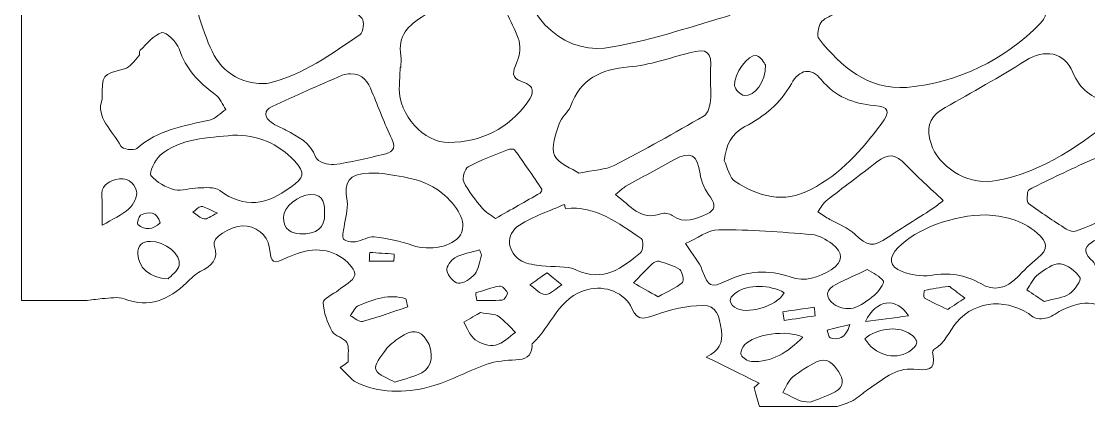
# Model space of a CAD drawing. Header units: centimetres. Extents: x 2.11 to 8.45, y 1.06 to 9.45.
# Drawn here: x 2.107 to 4.604, y 1.06 to 1.961 of the extents above; entities that cross this region are included whole.
import ezdxf

# ---------------------------------------------------------------- set-up
doc = ezdxf.new("R2010")
doc.units = ezdxf.units.CM
doc.header["$MEASUREMENT"] = 0
doc.layers.add('Layer 1', color=7, linetype='Continuous')

msp = doc.modelspace()

# ---------------------------------------------------------------- linework, layer by layer
at = {"layer": 'Layer 1', "color": 7, "lineweight": 9, "true_color": 0xffffff}
for points, knots in [([(2.2613, 1.308), (2.1984, 1.308), (2.1703, 1.308), (2.1074, 1.308), (2.1074, 4.1063), (2.1074, 6.6564), (2.1074, 9.4547), (4.223, 9.4547), (6.3386, 9.4547), (8.4541, 9.4547), (8.4541, 6.6564), (8.4393, 4.3294), (8.4393, 1.5311), (8.3881, 1.5311), (8.3913, 1.5311), (8.3401, 1.5311), (8.3004, 1.5254), (8.3401, 1.5311), (8.3004, 1.5254), (8.2918, 1.5173), (8.2881, 1.5149), (8.2858, 1.5115), (8.2608, 1.4737), (8.2291, 1.446), (8.1859, 1.4281), (8.1555, 1.4155), (8.1243, 1.3965), (8.1029, 1.372), (8.0478, 1.3091), (7.9757, 1.2942), (7.8992, 1.2899), (7.8472, 1.287), (7.8141, 1.3223), (7.8176, 1.3739), (7.8191, 1.3957), (7.8082, 1.399), (7.7917, 1.407), (7.7537, 1.4254), (7.7181, 1.4491), (7.6798, 1.4716), (7.6873, 1.4799), (7.6901, 1.4835), (7.6934, 1.4865), (7.7215, 1.5122), (7.7306, 1.5442), (7.7145, 1.5692), (7.6954, 1.5989), (7.6669, 1.6042), (7.6347, 1.5948), (7.6213, 1.5909), (7.6081, 1.5863), (7.5953, 1.5807), (7.5548, 1.5633), (7.5151, 1.5443), (7.4742, 1.528), (7.4561, 1.5207), (7.4336, 1.5074), (7.4206, 1.5364), (7.4045, 1.5722), (7.3857, 1.5801), (7.3515, 1.5608), (7.3282, 1.5477), (7.3069, 1.5313), (7.2844, 1.5167), (7.2647, 1.5039), (7.2494, 1.4911), (7.2743, 1.4684), (7.2784, 1.4647), (7.2817, 1.4539), (7.2794, 1.45), (7.2543, 1.4089), (7.2506, 1.3521), (7.1932, 1.334), (7.1821, 1.3305), (7.1663, 1.3161), (7.1665, 1.3071), (7.1672, 1.2733), (7.1446, 1.2709), (7.1226, 1.2717), (7.1048, 1.2724), (7.0861, 1.2785), (7.0697, 1.2862), (7.0324, 1.3038), (6.9979, 1.3143), (6.9572, 1.291), (6.9408, 1.2816), (6.915, 1.2869), (6.8936, 1.2882), (6.8396, 1.2915), (6.7852, 1.3022), (6.7317, 1.2988), (6.6813, 1.2956), (6.6448, 1.3185), (6.5962, 1.3396), (6.6127, 1.3506), (6.627, 1.3548), (6.6302, 1.3632), (6.6381, 1.3841), (6.6524, 1.4159), (6.6436, 1.4273), (6.6214, 1.4557), (6.5893, 1.4794), (6.5473, 1.4723), (6.5302, 1.4694), (6.5133, 1.4646), (6.4966, 1.4596), (6.4493, 1.4457), (6.4022, 1.4314), (6.3542, 1.4169), (6.351, 1.4587), (6.3352, 1.4734), (6.2967, 1.4712), (6.2821, 1.4704), (6.2674, 1.4648), (6.2538, 1.4589), (6.1962, 1.434), (6.1808, 1.3796), (6.1676, 1.3265), (6.1624, 1.3053), (6.1563, 1.2953), (6.1354, 1.2886), (6.1128, 1.2814), (6.0907, 1.2696), (6.0717, 1.2554), (6.0412, 1.2328), (6.0169, 1.1997), (5.9839, 1.1834), (5.9208, 1.1525), (5.8507, 1.1421), (5.7804, 1.1435), (5.7477, 1.1441), (5.7066, 1.1503), (5.6987, 1.1868), (5.6936, 1.2102), (5.6842, 1.2123), (5.6684, 1.2188), (5.6373, 1.2316), (5.607, 1.2465), (5.5697, 1.2635), (5.5923, 1.2767), (5.6068, 1.2851), (5.6225, 1.2943), (5.6189, 1.3042), (5.6134, 1.3125), (5.6134, 1.3207), (5.6132, 1.3722), (5.5909, 1.393), (5.5419, 1.3787), (5.5081, 1.3688), (5.4762, 1.3511), (5.4445, 1.3349), (5.4223, 1.3236), (5.4054, 1.3094), (5.3824, 1.3384), (5.36, 1.3669), (5.2656, 1.3632), (5.2562, 1.3319), (5.2444, 1.2925), (5.2218, 1.2668), (5.199, 1.2361), (5.1846, 1.2168), (5.1745, 1.2018), (5.1517, 1.1937), (5.1196, 1.1825), (5.0781, 1.1816), (5.0746, 1.1328), (5.0743, 1.1292), (5.0665, 1.1248), (5.0614, 1.1229), (4.9896, 1.0967), (4.9186, 1.0687), (4.8388, 1.0864), (4.8105, 1.0927), (4.7924, 1.1008), (4.7944, 1.1285), (4.7367, 1.1423), (4.6799, 1.1558), (4.6231, 1.1693), (4.6234, 1.1725), (4.6237, 1.1757), (4.6241, 1.179), (4.6355, 1.1838), (4.6472, 1.1883), (4.6585, 1.1936), (4.6832, 1.2051), (4.6854, 1.225), (4.6736, 1.2458), (4.6395, 1.3054), (4.6081, 1.3151), (4.5444, 1.2871), (4.5317, 1.2815), (4.5207, 1.2711), (4.5077, 1.2675), (4.4971, 1.2645), (4.4812, 1.264), (4.4737, 1.27), (4.4196, 1.3129), (4.3416, 1.3114), (4.2952, 1.2571), (4.2776, 1.2365), (4.2688, 1.2081), (4.2425, 1.1936), (4.2403, 1.1924), (4.2388, 1.187), (4.2395, 1.1842), (4.2497, 1.1417), (4.2235, 1.1452), (4.1955, 1.1476), (4.1513, 1.1514), (4.1212, 1.1216), (4.0881, 1.0998), (4.0761, 1.0919), (4.0657, 1.0815), (4.0533, 1.0746), (4.0416, 1.0682), (4.0282, 1.0647), (4.0156, 1.0599), (3.9551, 1.0599), (3.8945, 1.0599), (3.8339, 1.0599), (3.8302, 1.0737), (3.8264, 1.0875), (3.8217, 1.1049), (3.8231, 1.1061), (3.8304, 1.1123), (3.8334, 1.1148), (3.7938, 1.1344), (3.7547, 1.1537), (3.7097, 1.1759), (3.7403, 1.1912), (3.7487, 1.2079), (3.745, 1.2383), (3.7408, 1.272), (3.7345, 1.2968), (3.7011, 1.2966), (3.6644, 1.2963), (3.6265, 1.287), (3.5914, 1.2748), (3.5663, 1.2661), (3.5503, 1.2578), (3.536, 1.2893), (3.519, 1.327), (3.4729, 1.3442), (3.4323, 1.3341), (3.3641, 1.3171), (3.3477, 1.2477), (3.3027, 1.2072), (3.3015, 1.2061), (3.3023, 1.2027), (3.3022, 1.2004), (3.3012, 1.176), (3.2858, 1.1707), (3.2645, 1.1694), (3.2418, 1.168), (3.218, 1.1667), (3.1967, 1.1593), (3.1545, 1.1445), (3.1149, 1.1221), (3.0722, 1.1091), (3.0147, 1.0916), (2.955, 1.0902), (2.8982, 1.113), (2.8814, 1.1198), (2.869, 1.1374), (2.853, 1.1513), (2.862, 1.1576), (2.8692, 1.1627), (2.8723, 1.1648), (2.8713, 1.1829), (2.8748, 1.1994), (2.8685, 1.2101), (2.8618, 1.2214), (2.8409, 1.2246), (2.8347, 1.236), (2.8235, 1.2566), (2.8142, 1.2804), (2.8134, 1.3032), (2.8131, 1.3125), (2.8371, 1.3224), (2.8496, 1.3326), (2.8634, 1.3437), (2.8837, 1.3534), (2.8877, 1.3675), (2.8904, 1.3774), (2.8732, 1.3973), (2.8604, 1.4063), (2.8189, 1.4356), (2.7746, 1.4294), (2.7312, 1.4092), (2.6947, 1.3922), (2.6927, 1.3931), (2.6874, 1.4337), (2.6838, 1.4612), (2.6542, 1.4843), (2.6246, 1.4826), (2.5945, 1.481), (2.5524, 1.4542), (2.5583, 1.4374), (2.5705, 1.4023), (2.552, 1.3893), (2.526, 1.376), (2.5139, 1.3699), (2.5037, 1.3593), (2.4937, 1.3497), (2.4522, 1.31), (2.4067, 1.2896), (2.3482, 1.3121), (2.3336, 1.3177), (2.3151, 1.3129), (2.2961, 1.3129), (2.2613, 1.308), (2.2961, 1.3129), (2.2613, 1.308)], [0, 0, 0, 0, 1, 1, 1, 2, 2, 2, 3, 3, 3, 4, 4, 4, 5, 5, 5, 6, 6, 6, 7, 7, 7, 8, 8, 8, 9, 9, 9, 10, 10, 10, 11, 11, 11, 12, 12, 12, 13, 13, 13, 14, 14, 14, 15, 15, 15, 16, 16, 16, 17, 17, 17, 18, 18, 18, 19, 19, 19, 20, 20, 20, 21, 21, 21, 22, 22, 22, 23, 23, 23, 24, 24, 24, 25, 25, 25, 26, 26, 26, 27, 27, 27, 28, 28, 28, 29, 29, 29, 30, 30, 30, 31, 31, 31, 32, 32, 32, 33, 33, 33, 34, 34, 34, 35, 35, 35, 36, 36, 36, 37, 37, 37, 38, 38, 38, 39, 39, 39, 40, 40, 40, 41, 41, 41, 42, 42, 42, 43, 43, 43, 44, 44, 44, 45, 45, 45, 46, 46, 46, 47, 47, 47, 48, 48, 48, 49, 49, 49, 50, 50, 50, 51, 51, 51, 52, 52, 52, 53, 53, 53, 54, 54, 54, 55, 55, 55, 56, 56, 56, 57, 57, 57, 58, 58, 58, 59, 59, 59, 60, 60, 60, 61, 61, 61, 62, 62, 62, 63, 63, 63, 64, 64, 64, 65, 65, 65, 66, 66, 66, 67, 67, 67, 68, 68, 68, 69, 69, 69, 70, 70, 70, 71, 71, 71, 72, 72, 72, 73, 73, 73, 74, 74, 74, 75, 75, 75, 76, 76, 76, 77, 77, 77, 78, 78, 78, 79, 79, 79, 80, 80, 80, 81, 81, 81, 82, 82, 82, 83, 83, 83, 84, 84, 84, 85, 85, 85, 86, 86, 86, 87, 87, 87, 88, 88, 88, 89, 89, 89, 90, 90, 90, 91, 91, 91, 92, 92, 92, 93, 93, 93, 94, 94, 94, 95, 95, 95, 96, 96, 96, 97, 97, 97, 98, 98, 98, 99, 99, 99, 100, 100, 100, 101, 101, 101, 102, 102, 102, 103, 103, 103, 104, 104, 104, 104]), ([(3.7078, 2.184), (3.7079, 2.2291), (3.6876, 2.2516), (3.6424, 2.242), (3.553, 2.2229), (3.464, 2.2022), (3.3744, 2.1842), (3.3272, 2.1747), (3.3007, 2.1452), (3.2897, 2.1021), (3.2614, 1.9902), (3.3709, 1.8847), (3.472, 1.8987), (3.5688, 1.9121), (3.663, 1.9455), (3.7576, 1.9725), (3.7731, 1.9769), (3.7942, 1.9925), (3.7961, 2.0053), (3.7979, 2.0183), (3.7819, 2.0376), (3.7688, 2.0482), (3.7293, 2.0802), (3.7054, 2.1184), (3.7078, 2.184)], [0, 0, 0, 0, 1, 1, 1, 2, 2, 2, 3, 3, 3, 4, 4, 4, 5, 5, 5, 6, 6, 6, 7, 7, 7, 8, 8, 8, 8]), ([(2.6764, 1.8154), (2.6741, 1.8151), (2.68, 1.8152), (2.6856, 1.8166), (2.767, 1.8355), (2.8327, 1.8848), (2.9, 1.93), (2.9073, 1.9349), (2.9103, 1.9621), (2.9044, 1.9679), (2.8541, 2.0176), (2.8491, 2.0761), (2.8594, 2.1417), (2.8619, 2.1576), (2.8471, 2.1848), (2.8327, 2.1922), (2.8187, 2.1995), (2.7891, 2.1947), (2.7766, 2.1837), (2.7092, 2.1244), (2.636, 2.0779), (2.5479, 2.0557), (2.5243, 2.0498), (2.5062, 2.0316), (2.514, 2.0033), (2.5225, 1.9721), (2.5328, 1.9412), (2.5447, 1.9111), (2.5667, 1.8551), (2.6033, 1.8164), (2.6764, 1.8154)], [0, 0, 0, 0, 1, 1, 1, 2, 2, 2, 3, 3, 3, 4, 4, 4, 5, 5, 5, 6, 6, 6, 7, 7, 7, 8, 8, 8, 9, 9, 9, 10, 10, 10, 10]), ([(4.1793, 1.8062), (4.3008, 1.8192), (4.4058, 1.8692), (4.4919, 1.9567), (4.5147, 1.9798), (4.5047, 2.0012), (4.4698, 2.0002), (4.4012, 1.9981), (4.3548, 2.0289), (4.3131, 2.0804), (4.2698, 2.1338), (4.2361, 2.1304), (4.1813, 2.0901), (4.1263, 2.0497), (4.0668, 2.0154), (4.0092, 1.9786), (3.9985, 1.9717), (3.9837, 1.9675), (3.9778, 1.9578), (3.9717, 1.9477), (3.9677, 1.9274), (3.9735, 1.9201), (4.0259, 1.8549), (4.0861, 1.8014), (4.1793, 1.8062)], [0, 0, 0, 0, 1, 1, 1, 2, 2, 2, 3, 3, 3, 4, 4, 4, 5, 5, 5, 6, 6, 6, 7, 7, 7, 8, 8, 8, 8]), ([(2.9954, 1.8528), (2.9949, 1.8528), (2.9944, 1.8528), (2.9938, 1.8528), (2.9931, 1.8365), (2.9919, 1.8203), (2.9916, 1.8041), (2.9903, 1.7433), (3.0489, 1.6768), (3.1074, 1.6776), (3.1837, 1.6787), (3.2467, 1.7096), (3.2921, 1.7725), (3.3066, 1.7926), (3.3102, 1.8106), (3.2796, 1.8199), (3.2521, 1.8282), (3.2569, 1.8433), (3.2666, 1.8653), (3.2739, 1.8818), (3.2763, 1.9058), (3.2697, 1.9219), (3.2533, 1.9623), (3.2332, 2.0018), (3.2093, 2.0381), (3.1986, 2.0543), (3.1763, 2.0671), (3.157, 2.0714), (3.1474, 2.0735), (3.1322, 2.0535), (3.1206, 2.0424), (3.0969, 2.0197), (3.0771, 1.9911), (3.0498, 1.9745), (3.0124, 1.9517), (2.9874, 1.9273), (2.9952, 1.8805), (2.9966, 1.8715), (2.9954, 1.862), (2.9954, 1.8528)], [0, 0, 0, 0, 1, 1, 1, 2, 2, 2, 3, 3, 3, 4, 4, 4, 5, 5, 5, 6, 6, 6, 7, 7, 7, 8, 8, 8, 9, 9, 9, 10, 10, 10, 11, 11, 11, 12, 12, 12, 13, 13, 13, 13]), ([(2.2961, 1.7787), (2.2807, 1.7355), (2.3214, 1.7059), (2.3398, 1.6689), (2.3432, 1.6622), (2.3709, 1.658), (2.3775, 1.6639), (2.4265, 1.7071), (2.4872, 1.7166), (2.5473, 1.7301), (2.5613, 1.7333), (2.5731, 1.7465), (2.5859, 1.7551), (2.5778, 1.7669), (2.5721, 1.782), (2.5612, 1.7899), (2.5225, 1.8178), (2.4923, 1.8501), (2.4764, 1.8968), (2.4709, 1.9131), (2.4462, 1.9372), (2.4364, 1.9346), (2.417, 1.9294), (2.4016, 1.9085), (2.3853, 1.8933), (2.3826, 1.8908), (2.385, 1.883), (2.3823, 1.8802), (2.3718, 1.8692), (2.3617, 1.8534), (2.3487, 1.8499), (2.2965, 1.8359), (2.2961, 1.8373), (2.2961, 1.7787)], [0, 0, 0, 0, 1, 1, 1, 2, 2, 2, 3, 3, 3, 4, 4, 4, 5, 5, 5, 6, 6, 6, 7, 7, 7, 8, 8, 8, 9, 9, 9, 10, 10, 10, 11, 11, 11, 11]), ([(3.4117, 1.6062), (3.4473, 1.6135), (3.4736, 1.6135), (3.4945, 1.6242), (3.5657, 1.6605), (3.6355, 1.6999), (3.7046, 1.7402), (3.7136, 1.7455), (3.7187, 1.7629), (3.7198, 1.7753), (3.7219, 1.7991), (3.7182, 1.8234), (3.72, 1.8472), (3.7231, 1.8901), (3.7125, 1.8988), (3.6706, 1.8876), (3.6235, 1.8751), (3.5765, 1.8584), (3.5286, 1.8544), (3.4632, 1.8489), (3.4155, 1.8266), (3.392, 1.7622), (3.3866, 1.7474), (3.3701, 1.7365), (3.3656, 1.7217), (3.3581, 1.6974), (3.3461, 1.6668), (3.355, 1.6475), (3.3643, 1.6272), (3.3957, 1.617), (3.4117, 1.6062)], [0, 0, 0, 0, 1, 1, 1, 2, 2, 2, 3, 3, 3, 4, 4, 4, 5, 5, 5, 6, 6, 6, 7, 7, 7, 8, 8, 8, 9, 9, 9, 10, 10, 10, 10]), ([(3.8486, 1.8592), (3.8449, 1.8632), (3.8374, 1.8785), (3.8268, 1.8811), (3.8084, 1.8855), (3.7735, 1.8373), (3.7761, 1.8102), (3.777, 1.8017), (3.7902, 1.7887), (3.7987, 1.7878), (3.8234, 1.7853), (3.8483, 1.8181), (3.8486, 1.8592)], [0, 0, 0, 0, 1, 1, 1, 2, 2, 2, 3, 3, 3, 4, 4, 4, 4]), ([(4.3685, 1.5858), (4.4794, 1.599), (4.5732, 1.6629), (4.6632, 1.7335), (4.685, 1.7506), (4.6747, 1.7665), (4.651, 1.7725), (4.6117, 1.7823), (4.584, 1.801), (4.5673, 1.8418), (4.5477, 1.8901), (4.501, 1.8968), (4.457, 1.8693), (4.3953, 1.8308), (4.3319, 1.7948), (4.2683, 1.7593), (4.2367, 1.7417), (4.225, 1.721), (4.2328, 1.6851), (4.2443, 1.6314), (4.3039, 1.5853), (4.3685, 1.5858)], [0, 0, 0, 0, 1, 1, 1, 2, 2, 2, 3, 3, 3, 4, 4, 4, 5, 5, 5, 6, 6, 6, 7, 7, 7, 7]), ([(3.7514, 1.6358), (3.7598, 1.6189), (3.7638, 1.595), (3.7775, 1.5864), (3.8323, 1.5518), (3.8892, 1.5339), (3.9545, 1.5679), (4.0242, 1.6042), (4.0733, 1.6596), (4.1186, 1.7207), (4.1406, 1.7505), (4.1385, 1.7612), (4.1027, 1.7644), (4.053, 1.7689), (4.012, 1.7842), (3.9788, 1.8248), (3.9547, 1.8542), (3.9279, 1.849), (3.9088, 1.8149), (3.8832, 1.7692), (3.8449, 1.7381), (3.8001, 1.7149), (3.7673, 1.698), (3.7569, 1.6718), (3.7514, 1.6358)], [0, 0, 0, 0, 1, 1, 1, 2, 2, 2, 3, 3, 3, 4, 4, 4, 5, 5, 5, 6, 6, 6, 7, 7, 7, 8, 8, 8, 8]), ([(2.8773, 1.8384), (2.8718, 1.8376), (2.8644, 1.8379), (2.8582, 1.8352), (2.8034, 1.8112), (2.7485, 1.7873), (2.6943, 1.762), (2.673, 1.7521), (2.6758, 1.7369), (2.6925, 1.7245), (2.7027, 1.717), (2.715, 1.7126), (2.7263, 1.7066), (2.7548, 1.6912), (2.7835, 1.678), (2.7963, 1.6429), (2.7999, 1.6331), (2.8249, 1.6245), (2.8387, 1.6261), (2.8774, 1.6309), (2.9156, 1.6408), (2.9537, 1.6497), (2.9726, 1.654), (2.9859, 1.6614), (2.9743, 1.686), (2.9572, 1.7221), (2.9426, 1.7594), (2.9276, 1.7965), (2.9184, 1.8191), (2.9074, 1.8387), (2.8773, 1.8384)], [0, 0, 0, 0, 1, 1, 1, 2, 2, 2, 3, 3, 3, 4, 4, 4, 5, 5, 5, 6, 6, 6, 7, 7, 7, 8, 8, 8, 9, 9, 9, 10, 10, 10, 10]), ([(2.6025, 1.6948), (2.5433, 1.6878), (2.4812, 1.6895), (2.4323, 1.6477), (2.4197, 1.6369), (2.4056, 1.6071), (2.4107, 1.6006), (2.4233, 1.5845), (2.4456, 1.5727), (2.4661, 1.5672), (2.4828, 1.5628), (2.5027, 1.5715), (2.5211, 1.5717), (2.5381, 1.5719), (2.5595, 1.5743), (2.5714, 1.5655), (2.6301, 1.5219), (2.6822, 1.5325), (2.7375, 1.5731), (2.7683, 1.5958), (2.7734, 1.6056), (2.7463, 1.6347), (2.7075, 1.6763), (2.6595, 1.6952), (2.6025, 1.6948)], [0, 0, 0, 0, 1, 1, 1, 2, 2, 2, 3, 3, 3, 4, 4, 4, 5, 5, 5, 6, 6, 6, 7, 7, 7, 8, 8, 8, 8]), ([(3.2166, 1.5002), (3.2534, 1.521), (3.2874, 1.54), (3.3211, 1.5594), (3.3234, 1.5608), (3.3259, 1.5669), (3.3248, 1.5685), (3.3041, 1.5996), (3.2831, 1.6306), (3.2612, 1.6609), (3.2593, 1.6635), (3.2496, 1.6626), (3.2446, 1.6607), (3.2135, 1.6482), (3.1816, 1.6368), (3.1524, 1.6207), (3.1445, 1.6163), (3.1381, 1.5939), (3.1423, 1.5855), (3.1535, 1.5631), (3.1701, 1.5432), (3.1862, 1.5236), (3.1936, 1.5147), (3.2049, 1.509), (3.2166, 1.5002)], [0, 0, 0, 0, 1, 1, 1, 2, 2, 2, 3, 3, 3, 4, 4, 4, 5, 5, 5, 6, 6, 6, 7, 7, 7, 8, 8, 8, 8]), ([(3.4975, 1.5558), (3.5329, 1.5302), (3.5556, 1.4934), (3.6038, 1.5112), (3.6112, 1.5139), (3.6235, 1.5117), (3.63, 1.5069), (3.6588, 1.4858), (3.6855, 1.4989), (3.7117, 1.5109), (3.7295, 1.519), (3.7332, 1.5311), (3.7196, 1.5496), (3.7079, 1.5655), (3.6975, 1.5854), (3.6951, 1.6045), (3.6896, 1.6488), (3.6732, 1.6591), (3.6338, 1.6372), (3.5965, 1.6165), (3.5588, 1.5962), (3.5216, 1.5752), (3.5148, 1.5714), (3.5093, 1.5654), (3.4975, 1.5558)], [0, 0, 0, 0, 1, 1, 1, 2, 2, 2, 3, 3, 3, 4, 4, 4, 5, 5, 5, 6, 6, 6, 7, 7, 7, 8, 8, 8, 8]), ([(4.2641, 1.5418), (4.2329, 1.5715), (4.2038, 1.5975), (4.1768, 1.6255), (4.1521, 1.6513), (4.1364, 1.6534), (4.1082, 1.6316), (4.0692, 1.6013), (4.0294, 1.5721), (3.9906, 1.5415), (3.9824, 1.535), (3.9775, 1.5243), (3.9711, 1.5155), (3.9803, 1.5095), (3.9894, 1.5031), (3.9989, 1.4975), (4.0185, 1.4861), (4.0416, 1.4786), (4.0574, 1.4634), (4.087, 1.4348), (4.0995, 1.4321), (4.1351, 1.4561), (4.1687, 1.4787), (4.2034, 1.4997), (4.2374, 1.5218), (4.2466, 1.5277), (4.255, 1.5349), (4.2641, 1.5418)], [0, 0, 0, 0, 1, 1, 1, 2, 2, 2, 3, 3, 3, 4, 4, 4, 5, 5, 5, 6, 6, 6, 7, 7, 7, 8, 8, 8, 9, 9, 9, 9]), ([(4.5694, 1.4692), (4.5774, 1.4721), (4.5862, 1.4747), (4.5946, 1.4782), (4.6266, 1.4914), (4.6583, 1.5055), (4.6905, 1.5183), (4.7198, 1.5298), (4.7214, 1.5421), (4.6988, 1.5658), (4.6884, 1.5767), (4.6776, 1.5909), (4.6751, 1.605), (4.6681, 1.6444), (4.6538, 1.6556), (4.6169, 1.6396), (4.5692, 1.6189), (4.5226, 1.5956), (4.4757, 1.5732), (4.4705, 1.5707), (4.463, 1.5671), (4.4622, 1.563), (4.4606, 1.5538), (4.4589, 1.5391), (4.4638, 1.5353), (4.492, 1.5138), (4.522, 1.4948), (4.5517, 1.4753), (4.5564, 1.4723), (4.5625, 1.4715), (4.5694, 1.4692)], [0, 0, 0, 0, 1, 1, 1, 2, 2, 2, 3, 3, 3, 4, 4, 4, 5, 5, 5, 6, 6, 6, 7, 7, 7, 8, 8, 8, 9, 9, 9, 10, 10, 10, 10]), ([(2.2961, 1.484), (2.3217, 1.4991), (2.3429, 1.5078), (2.3587, 1.5224), (2.3693, 1.5321), (2.38, 1.552), (2.3769, 1.5639), (2.3716, 1.5844), (2.3534, 1.5981), (2.3282, 1.591), (2.3076, 1.5851), (2.293, 1.5754), (2.2958, 1.5499), (2.2977, 1.5317), (2.2961, 1.5132), (2.2961, 1.484)], [0, 0, 0, 0, 1, 1, 1, 2, 2, 2, 3, 3, 3, 4, 4, 4, 5, 5, 5, 5]), ([(2.9437, 1.6062), (2.9298, 1.6062), (2.9251, 1.6065), (2.9205, 1.6062), (2.8719, 1.6028), (2.862, 1.5876), (2.8695, 1.5404), (2.8726, 1.5212), (2.8648, 1.5002), (2.8623, 1.48), (2.8611, 1.4704), (2.8569, 1.4572), (2.8614, 1.4519), (2.8665, 1.446), (2.8802, 1.4444), (2.8895, 1.4457), (2.9043, 1.4477), (2.9191, 1.4587), (2.9329, 1.4571), (2.9633, 1.4535), (2.994, 1.4471), (3.0229, 1.4371), (3.0629, 1.4234), (3.116, 1.4331), (3.1345, 1.4617), (3.1497, 1.4852), (3.134, 1.5223), (3.0975, 1.5545), (3.0506, 1.5961), (2.9918, 1.5986), (2.9437, 1.6062)], [0, 0, 0, 0, 1, 1, 1, 2, 2, 2, 3, 3, 3, 4, 4, 4, 5, 5, 5, 6, 6, 6, 7, 7, 7, 8, 8, 8, 9, 9, 9, 10, 10, 10, 10]), ([(2.7586, 1.4639), (2.8003, 1.4634), (2.8173, 1.4781), (2.817, 1.5105), (2.8168, 1.5321), (2.8172, 1.5565), (2.7842, 1.556), (2.7558, 1.5555), (2.7204, 1.5268), (2.7205, 1.503), (2.7207, 1.4726), (2.7412, 1.4651), (2.7586, 1.4639)], [0, 0, 0, 0, 1, 1, 1, 2, 2, 2, 3, 3, 3, 4, 4, 4, 4]), ([(2.5662, 1.5128), (2.5467, 1.5211), (2.5374, 1.5277), (2.5279, 1.5281), (2.5218, 1.5283), (2.5153, 1.5193), (2.5089, 1.5145), (2.5177, 1.509), (2.5258, 1.5011), (2.5353, 1.499), (2.5413, 1.4976), (2.5492, 1.5048), (2.5662, 1.5128)], [0, 0, 0, 0, 1, 1, 1, 2, 2, 2, 3, 3, 3, 4, 4, 4, 4]), ([(3.3806, 1.5236), (3.3797, 1.5267), (3.3788, 1.5298), (3.3779, 1.5329), (3.3427, 1.5171), (3.3049, 1.5051), (3.2728, 1.4845), (3.2389, 1.4628), (3.2431, 1.4207), (3.2786, 1.4003), (3.2918, 1.3928), (3.3092, 1.3917), (3.3249, 1.3896), (3.3522, 1.3859), (3.3828, 1.3904), (3.4064, 1.3795), (3.4698, 1.3503), (3.513, 1.3845), (3.5562, 1.4199), (3.5623, 1.4248), (3.5629, 1.4495), (3.5578, 1.4529), (3.5041, 1.4889), (3.452, 1.5303), (3.3806, 1.5236)], [0, 0, 0, 0, 1, 1, 1, 2, 2, 2, 3, 3, 3, 4, 4, 4, 5, 5, 5, 6, 6, 6, 7, 7, 7, 8, 8, 8, 8]), ([(2.4324, 1.4898), (2.4243, 1.5165), (2.4062, 1.5174), (2.3863, 1.5074), (2.3815, 1.505), (2.3774, 1.4884), (2.3798, 1.4863), (2.3971, 1.4713), (2.415, 1.4733), (2.4324, 1.4898)], [0, 0, 0, 0, 1, 1, 1, 2, 2, 2, 3, 3, 3, 3]), ([(4.3659, 1.5084), (4.2856, 1.5083), (4.201, 1.4755), (4.1587, 1.4322), (4.1354, 1.4083), (4.1374, 1.3873), (4.1679, 1.376), (4.1887, 1.3682), (4.2134, 1.3637), (4.2349, 1.367), (4.277, 1.3736), (4.3147, 1.3692), (4.3517, 1.3476), (4.3828, 1.3295), (4.4117, 1.3363), (4.4368, 1.3617), (4.4523, 1.3773), (4.4673, 1.3938), (4.4846, 1.4071), (4.5116, 1.4281), (4.5074, 1.4457), (4.4841, 1.4659), (4.4467, 1.4983), (4.4018, 1.506), (4.3659, 1.5084)], [0, 0, 0, 0, 1, 1, 1, 2, 2, 2, 3, 3, 3, 4, 4, 4, 5, 5, 5, 6, 6, 6, 7, 7, 7, 8, 8, 8, 8]), ([(3.6611, 1.4412), (3.678, 1.415), (3.6933, 1.3982), (3.7005, 1.3785), (3.7145, 1.3404), (3.7195, 1.3361), (3.7571, 1.3541), (3.8057, 1.3773), (3.8549, 1.3817), (3.9058, 1.3635), (3.9409, 1.351), (3.9725, 1.3615), (4.0018, 1.3801), (4.0307, 1.3984), (4.0317, 1.4202), (4.0039, 1.4405), (3.9901, 1.4506), (3.9733, 1.461), (3.9571, 1.4623), (3.8845, 1.4684), (3.8115, 1.4745), (3.7388, 1.4735), (3.7132, 1.4732), (3.6879, 1.453), (3.6611, 1.4412)], [0, 0, 0, 0, 1, 1, 1, 2, 2, 2, 3, 3, 3, 4, 4, 4, 5, 5, 5, 6, 6, 6, 7, 7, 7, 8, 8, 8, 8]), ([(4.7765, 1.4963), (4.7164, 1.4903), (4.6647, 1.4747), (4.6165, 1.4474), (4.5984, 1.4371), (4.5879, 1.4239), (4.6095, 1.4042), (4.6193, 1.3953), (4.6252, 1.3815), (4.6308, 1.369), (4.6481, 1.3307), (4.6552, 1.3296), (4.6979, 1.3384), (4.7334, 1.3457), (4.7707, 1.3439), (4.8067, 1.3493), (4.831, 1.353), (4.8579, 1.357), (4.8776, 1.37), (4.9117, 1.3925), (4.912, 1.4272), (4.8778, 1.4494), (4.8469, 1.4695), (4.8105, 1.481), (4.7765, 1.4963)], [0, 0, 0, 0, 1, 1, 1, 2, 2, 2, 3, 3, 3, 4, 4, 4, 5, 5, 5, 6, 6, 6, 7, 7, 7, 8, 8, 8, 8]), ([(2.4509, 1.3592), (2.4563, 1.3653), (2.4734, 1.3762), (2.4766, 1.3902), (2.4825, 1.4159), (2.4423, 1.4469), (2.4093, 1.4464), (2.3896, 1.4461), (2.3794, 1.4372), (2.3798, 1.4166), (2.3802, 1.3868), (2.4077, 1.3596), (2.4509, 1.3592)], [0, 0, 0, 0, 1, 1, 1, 2, 2, 2, 3, 3, 3, 4, 4, 4, 4]), ([(3.1839, 1.4142), (3.1824, 1.4184), (3.1809, 1.4225), (3.1795, 1.4267), (3.1601, 1.4209), (3.1394, 1.4176), (3.1219, 1.4083), (3.1123, 1.4033), (3.1012, 1.3868), (3.1031, 1.3781), (3.1057, 1.3662), (3.1197, 1.3488), (3.1293, 1.3484), (3.1422, 1.348), (3.1592, 1.3588), (3.168, 1.3699), (3.1772, 1.3815), (3.1789, 1.3992), (3.1839, 1.4142)], [0, 0, 0, 0, 1, 1, 1, 2, 2, 2, 3, 3, 3, 4, 4, 4, 5, 5, 5, 6, 6, 6, 6]), ([(2.9224, 1.4208), (2.9221, 1.4139), (2.9218, 1.407), (2.9214, 1.4), (2.9406, 1.4), (2.9598, 1.4), (2.979, 1.4), (2.9793, 1.4056), (2.9795, 1.4111), (2.9798, 1.4167), (2.9606, 1.4181), (2.9415, 1.4194), (2.9224, 1.4208)], [0, 0, 0, 0, 1, 1, 1, 2, 2, 2, 3, 3, 3, 4, 4, 4, 4]), ([(3.5972, 1.3167), (3.6187, 1.3288), (3.6381, 1.3374), (3.6541, 1.3503), (3.6581, 1.3535), (3.6543, 1.3759), (3.6478, 1.3804), (3.6338, 1.3902), (3.6159, 1.3948), (3.5991, 1.3998), (3.5947, 1.4012), (3.5871, 1.3979), (3.5833, 1.3942), (3.5682, 1.3798), (3.5541, 1.3645), (3.5396, 1.3495), (3.5575, 1.3393), (3.5754, 1.3292), (3.5972, 1.3167)], [0, 0, 0, 0, 1, 1, 1, 2, 2, 2, 3, 3, 3, 4, 4, 4, 5, 5, 5, 6, 6, 6, 6]), ([(4.0861, 1.3807), (4.0601, 1.3683), (4.0373, 1.3577), (4.0147, 1.3466), (3.9893, 1.3342), (3.9861, 1.3155), (4.0082, 1.2994), (4.0196, 1.291), (4.0397, 1.2869), (4.0532, 1.2906), (4.0713, 1.2955), (4.0882, 1.3083), (4.103, 1.3208), (4.1129, 1.3293), (4.127, 1.3487), (4.124, 1.3536), (4.1165, 1.3653), (4.1001, 1.3715), (4.0861, 1.3807)], [0, 0, 0, 0, 1, 1, 1, 2, 2, 2, 3, 3, 3, 4, 4, 4, 5, 5, 5, 6, 6, 6, 6]), ([(4.5004, 1.3059), (4.5249, 1.3128), (4.545, 1.3142), (4.5596, 1.3238), (4.5718, 1.3318), (4.5877, 1.357), (4.5843, 1.3615), (4.5733, 1.3762), (4.5549, 1.3927), (4.5382, 1.3939), (4.5215, 1.3951), (4.5018, 1.381), (4.4866, 1.3694), (4.4751, 1.3606), (4.4685, 1.3453), (4.4597, 1.3328), (4.4739, 1.3234), (4.4881, 1.314), (4.5004, 1.3059)], [0, 0, 0, 0, 1, 1, 1, 2, 2, 2, 3, 3, 3, 4, 4, 4, 5, 5, 5, 6, 6, 6, 6]), ([(3.3372, 1.3729), (3.3214, 1.3618), (3.3092, 1.3533), (3.297, 1.3447), (3.3092, 1.3366), (3.3215, 1.322), (3.3335, 1.3222), (3.3464, 1.3225), (3.3589, 1.3368), (3.3716, 1.345), (3.3612, 1.3534), (3.3508, 1.3618), (3.3372, 1.3729)], [0, 0, 0, 0, 1, 1, 1, 2, 2, 2, 3, 3, 3, 4, 4, 4, 4]), ([(3.0113, 1.2934), (3.0099, 1.2996), (3.0085, 1.3058), (3.0071, 1.3121), (2.9687, 1.3242), (2.9321, 1.3116), (2.8966, 1.2964), (2.8881, 1.2928), (2.8834, 1.2806), (2.8769, 1.2724), (2.8866, 1.2677), (2.8978, 1.2572), (2.9057, 1.2593), (2.9414, 1.2687), (2.9762, 1.2817), (3.0113, 1.2934)], [0, 0, 0, 0, 1, 1, 1, 2, 2, 2, 3, 3, 3, 4, 4, 4, 5, 5, 5, 5]), ([(3.1705, 1.3259), (3.1712, 1.32), (3.1719, 1.3142), (3.1727, 1.3084), (3.1926, 1.3084), (3.2127, 1.3072), (3.2325, 1.3092), (3.2374, 1.3097), (3.2462, 1.3229), (3.2446, 1.3263), (3.2415, 1.3333), (3.2315, 1.3429), (3.2259, 1.3419), (3.2071, 1.3388), (3.1889, 1.3316), (3.1705, 1.3259)], [0, 0, 0, 0, 1, 1, 1, 2, 2, 2, 3, 3, 3, 4, 4, 4, 5, 5, 5, 5]), ([(3.8921, 1.3263), (3.8578, 1.3459), (3.8079, 1.3461), (3.781, 1.3276), (3.7668, 1.3179), (3.7572, 1.3063), (3.7761, 1.2924), (3.8022, 1.2732), (3.8751, 1.2939), (3.8921, 1.3263)], [0, 0, 0, 0, 1, 1, 1, 2, 2, 2, 3, 3, 3, 3]), ([(4.2745, 1.287), (4.2892, 1.2969), (4.3018, 1.3054), (4.3144, 1.3139), (4.3027, 1.3228), (4.2911, 1.3317), (4.2794, 1.3406), (4.2786, 1.3412), (4.2771, 1.3414), (4.276, 1.3412), (4.2573, 1.3383), (4.2385, 1.3357), (4.22, 1.3317), (4.2188, 1.3314), (4.2177, 1.3157), (4.2206, 1.314), (4.2368, 1.3043), (4.2543, 1.2968), (4.2745, 1.287)], [0, 0, 0, 0, 1, 1, 1, 2, 2, 2, 3, 3, 3, 4, 4, 4, 5, 5, 5, 6, 6, 6, 6]), ([(4.0825, 1.259), (4.1145, 1.2632), (4.1464, 1.2674), (4.1828, 1.2722), (4.1539, 1.3173), (4.1069, 1.3118), (4.0825, 1.259)], [0, 0, 0, 0, 1, 1, 1, 2, 2, 2, 2]), ([(3.1816, 1.2802), (3.1722, 1.2748), (3.1572, 1.2663), (3.1423, 1.2577), (3.151, 1.2435), (3.1568, 1.2254), (3.1692, 1.2162), (3.1819, 1.207), (3.2023, 1.2007), (3.217, 1.2039), (3.2338, 1.2075), (3.248, 1.223), (3.2633, 1.2334), (3.2504, 1.2461), (3.2388, 1.2607), (3.2241, 1.2709), (3.2155, 1.277), (3.202, 1.2761), (3.1816, 1.2802)], [0, 0, 0, 0, 1, 1, 1, 2, 2, 2, 3, 3, 3, 4, 4, 4, 5, 5, 5, 6, 6, 6, 6]), ([(3.8892, 1.2819), (3.8903, 1.275), (3.8913, 1.2682), (3.8923, 1.2614), (3.9165, 1.2651), (3.9407, 1.2688), (3.9648, 1.2725), (3.9638, 1.2791), (3.9629, 1.2857), (3.9619, 1.2923), (3.9377, 1.2888), (3.9135, 1.2854), (3.8892, 1.2819)], [0, 0, 0, 0, 1, 1, 1, 2, 2, 2, 3, 3, 3, 4, 4, 4, 4]), ([(4.0456, 1.2518), (4.0236, 1.2464), (4.0083, 1.2426), (3.9929, 1.2389), (3.995, 1.2325), (3.9959, 1.2214), (3.9993, 1.2206), (4.0176, 1.216), (4.0353, 1.2168), (4.0456, 1.2518)], [0, 0, 0, 0, 1, 1, 1, 2, 2, 2, 3, 3, 3, 3]), ([(4.0806, 1.2187), (4.1037, 1.1811), (4.1483, 1.1674), (4.1839, 1.1884), (4.1921, 1.1932), (4.2024, 1.2033), (4.2023, 1.2107), (4.2021, 1.2182), (4.1914, 1.2275), (4.1831, 1.2324), (4.1545, 1.2492), (4.1089, 1.2424), (4.0806, 1.2187)], [0, 0, 0, 0, 1, 1, 1, 2, 2, 2, 3, 3, 3, 4, 4, 4, 4]), ([(2.9815, 1.1171), (3.0059, 1.1254), (3.0266, 1.1298), (3.0445, 1.1393), (3.0694, 1.1524), (3.0733, 1.1881), (3.0556, 1.2158), (3.0407, 1.2391), (3.0204, 1.2415), (2.9931, 1.2219), (2.9809, 1.2131), (2.968, 1.2039), (2.9592, 1.1922), (2.9488, 1.1782), (2.9325, 1.1572), (2.9369, 1.1465), (2.9424, 1.1329), (2.9659, 1.1265), (2.9815, 1.1171)], [0, 0, 0, 0, 1, 1, 1, 2, 2, 2, 3, 3, 3, 4, 4, 4, 5, 5, 5, 6, 6, 6, 6]), ([(3.936, 1.2227), (3.8969, 1.2406), (3.823, 1.2294), (3.7995, 1.2046), (3.794, 1.1987), (3.7884, 1.1859), (3.7911, 1.1809), (3.7953, 1.1735), (3.8066, 1.1662), (3.8152, 1.1657), (3.8637, 1.1629), (3.8999, 1.1871), (3.936, 1.2227)], [0, 0, 0, 0, 1, 1, 1, 2, 2, 2, 3, 3, 3, 4, 4, 4, 4]), ([(3.9533, 1.0706), (3.9672, 1.0762), (3.9902, 1.0835), (4.0112, 1.0945), (4.0322, 1.1055), (4.0316, 1.1242), (4.0193, 1.1418), (4.0071, 1.1592), (3.9929, 1.1772), (3.968, 1.1645), (3.9485, 1.1546), (3.929, 1.1434), (3.9123, 1.1294), (3.9017, 1.1206), (3.8962, 1.1055), (3.8885, 1.0933), (3.9021, 1.0866), (3.9156, 1.0795), (3.9295, 1.0733), (3.9335, 1.0716), (3.9386, 1.0722), (3.9533, 1.0706)], [0, 0, 0, 0, 1, 1, 1, 2, 2, 2, 3, 3, 3, 4, 4, 4, 5, 5, 5, 6, 6, 6, 7, 7, 7, 7])]:
    msp.add_open_spline(points, degree=3, knots=knots, dxfattribs=at)

doc.saveas('drawing.dxf')
